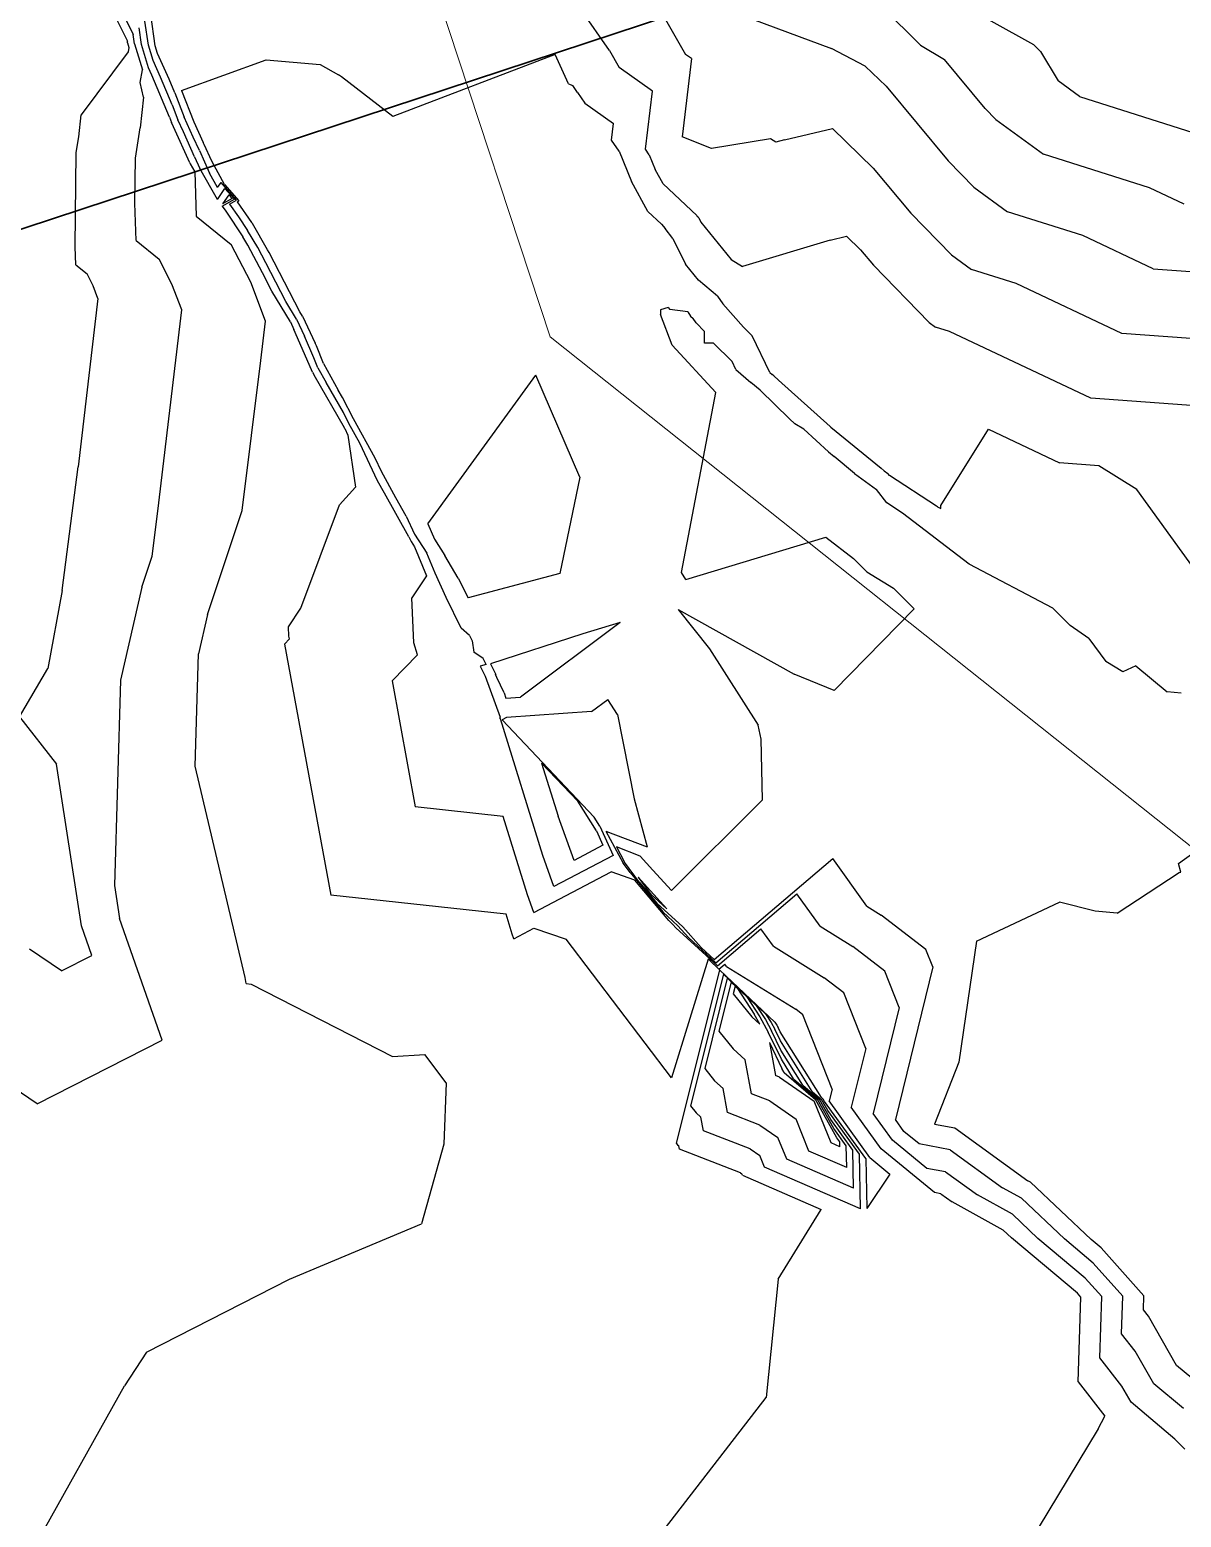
# Model space of a CAD drawing. Header units: metres. Extents: x -1120501 to 1198934, y -4928884 to 66998.
# Drawn here: x -1141.6 to -1035.3, y -113.6 to 23.7 of the extents above; entities that cross this region are included whole.
import ezdxf

# ---------------------------------------------------------------- set-up
doc = ezdxf.new("R2010")
doc.units = ezdxf.units.M
doc.layers.add('CL', color=5, linetype='Continuous')
doc.layers.add('Cross Sections', color=10, linetype='Continuous')
doc.layers.add('SURF2CONTOURS', color=7, linetype='Continuous', lineweight=0)

msp = doc.modelspace()

# ---------------------------------------------------------------- linework, layer by layer
at = {"color": 7, "lineweight": 0}
msp.add_circle((-684.64, 190.5), 66807.04, dxfattribs=at)
at = {"layer": 'CL', "linetype": 'Continuous', "lineweight": 0}
msp.add_lwpolyline([(-1067.58, 367.8), (-1082.93, 319.26), (-1104.11, 221.68), (-1108.39, 149.1), (-1119.85, 75.24), (-1093.53, -4.65), (-914.22, -147.32), (-825.87, -265.54), (-744.42, -314.86), (-442.72, -367.63), (-277.08, -412.37), (-43.5, -540.29), (86.31, -636.55), (247.28, -699.7), (413.51, -706.37), (555.05, -769.61), (597.29, -868.97), (635.37, -929.41), (778.63, -1023.65), (803.38, -1108.38), (824.32, -1155.97), (872.87, -1163.59)], dxfattribs=at)
at = {"layer": 'Cross Sections', "linetype": 'Continuous', "lineweight": 30}
msp.add_line((-1338.73, -59.36), (-958.8, 65.77), dxfattribs=at)
at = {"layer": 'SURF2CONTOURS', "color": 2, "linetype": 'Continuous', "lineweight": -3}
for p, q in [((-1048.88, 22.33, 260.5), (-1060.16, 28.58, 260.5)), ((-1134.37, 26.36, 260.5), (-1132.55, 22.64, 260.5)), ((-1129.97, 22.21, 258.5), (-1130.39, 25.12, 258.5)), ((-1088.05, 21.79, 258.5), (-1090.66, 25.55, 258.5)), ((-1076.76, 25.4, 259.5), (-1067.57, 21.97, 259.5)), ((-1131.25, 22.35, 259.5), (-1131.47, 23.88, 259.5)), ((-1132.53, 22.49, 260.5), (-1132.55, 22.64, 260.5)), ((-1132.53, 22.49, 260.5), (-1132.4, 22.07, 260.5)), ((-1132.4, 22.07, 260.5), (-1132.48, 21.66, 260.5)), ((-1130.59, 20.2, 259.5), (-1131.25, 22.35, 259.5)), ((-1129.76, 21.53, 258.5), (-1129.97, 22.21, 258.5)), ((-1048.88, 22.33, 260.5), (-1048.27, 21.71, 260.5)), ((-1132.48, 21.66, 260.5), (-1136.8, 15.85, 260.5)), ((-1128.7, 19.16, 258.5), (-1129.76, 21.53, 258.5)), ((-1088.05, 21.79, 258.5), (-1087.15, 20.21, 258.5)), ((-1064.45, 20.36, 259.5), (-1067.57, 21.97, 259.5)), ((-1048.27, 21.71, 260.5), (-1046.64, 18.98, 260.5)), ((-1130.28, 19.51, 259.5), (-1130.59, 20.2, 259.5)), ((-1128.66, 15.64, 259.5), (-1130.28, 19.51, 259.5)), ((-1084.08, 18.04, 258.5), (-1087.15, 20.21, 258.5)), ((-1062.52, 18.5, 259.5), (-1064.45, 20.36, 259.5)), ((-1128.18, 17.9, 258.5), (-1128.7, 19.16, 258.5)), ((-1128.18, 17.9, 258.5), (-1127.3, 15.64, 258.5)), ((-1084.72, 12.67, 258.5), (-1084.08, 18.04, 258.5)), ((-1062.52, 18.5, 259.5), (-1056.8, 11.61, 259.5)), ((-1044.68, 17.55, 260.5), (-1046.64, 18.98, 260.5)), ((-1044.68, 17.55, 260.5), (-1033.52, 14.02, 260.5)), ((-1137.04, 13.82, 260.5), (-1136.8, 15.85, 260.5)), ((-1128.66, 15.64, 259.5), (-1128.48, 15.15, 259.5)), ((-1128.3, 14.76, 259.5), (-1128.48, 15.15, 259.5)), ((-1126.46, 13.79, 258.5), (-1127.3, 15.64, 258.5)), ((-1137.26, 12.37, 260.5), (-1137.04, 13.82, 260.5)), ((-1126.79, 11.41, 259.5), (-1128.3, 14.76, 259.5)), ((-1125.9, 12.56, 258.5), (-1126.46, 13.79, 258.5)), ((-1137.36, 3.67, 260.5), (-1137.26, 12.37, 260.5)), ((-1125.9, 12.56, 258.5), (-1124.96, 10.46, 258.5)), ((-1084.38, 12.16, 258.5), (-1084.72, 12.67, 258.5)), ((-1126.79, 11.41, 259.5), (-1126.75, 11.33, 259.5)), ((-1126.75, 11.33, 259.5), (-1126.33, 10.58, 259.5)), ((-1084.38, 12.16, 258.5), (-1083.82, 10.8, 258.5)), ((-1056.8, 11.61, 259.5), (-1054.43, 9.18, 259.5)), ((-1126.33, 10.58, 259.5), (-1126.19, 6.51, 259.5)), ((-1124.22, 9.15, 258.5), (-1124.96, 10.46, 258.5)), ((-1124.22, 9.15, 258.5), (-1123.9, 9.61, 258.5)), ((-1122.46, 7.98, 258.5), (-1123.9, 9.61, 258.5)), ((-1083.1, 9.47, 258.5), (-1083.82, 10.8, 258.5)), ((-1123.19, 8.48, 259.5), (-1123.76, 7.64, 259.5)), ((-1122.88, 8.13, 259.5), (-1123.19, 8.48, 259.5)), ((-1079.99, 6.55, 258.5), (-1083.1, 9.47, 258.5)), ((-1054.43, 9.18, 259.5), (-1051.32, 6.91, 259.5)), ((-1122.88, 8.13, 259.5), (-1123.76, 7.64, 259.5)), ((-1123.11, 7.62, 258.5), (-1122.46, 7.98, 258.5)), ((-1123.11, 7.62, 258.5), (-1122.28, 6.44, 258.5)), ((-1044.35, 4.7, 259.5), (-1051.32, 6.91, 259.5)), ((-1126.19, 6.51, 259.5), (-1122.97, 3.89, 259.5)), ((-1122.28, 6.44, 258.5), (-1121.45, 5.19, 258.5)), ((-1079.99, 6.55, 258.5), (-1079.94, 6.48, 258.5)), ((-1079.81, 6.33, 258.5), (-1079.94, 6.48, 258.5)), ((-1079.81, 6.33, 258.5), (-1079.62, 5.93, 258.5)), ((-1079.62, 5.93, 258.5), (-1076.83, 2.49, 258.5)), ((-1120.52, 3.61, 258.5), (-1121.45, 5.19, 258.5)), ((-1067.69, 4.29, 258.5), (-1075.76, 1.84, 258.5)), ((-1067.69, 4.29, 258.5), (-1066.17, 4.65, 258.5)), ((-1066.17, 4.65, 258.5), (-1064.87, 3.39, 258.5)), ((-1037.87, 1.64, 259.5), (-1044.35, 4.7, 259.5)), ((-1137.3, 2.01, 260.5), (-1137.36, 3.67, 260.5)), ((-1121.16, 0.41, 259.5), (-1122.97, 3.89, 259.5)), ((-1119.77, 2.19, 258.5), (-1120.52, 3.61, 258.5)), ((-1064.87, 3.39, 258.5), (-1063.68, 1.96, 258.5)), ((-1137.3, 2.01, 260.5), (-1136.27, 1.17, 260.5)), ((-1117.92, -1.37, 258.5), (-1119.77, 2.19, 258.5)), ((-1076.83, 2.49, 258.5), (-1075.76, 1.84, 258.5)), ((-1063.68, 1.96, 258.5), (-1058.53, -3.31, 258.5)), ((-1037.87, 1.64, 259.5), (-1017.41, 0.15, 259.5)), ((-1135.69, 0.06, 260.5), (-1136.27, 1.17, 260.5)), ((-1135.26, -1.1, 260.5), (-1135.69, 0.06, 260.5)), ((-1119.79, -3.21, 259.5), (-1121.16, 0.41, 259.5)), ((-1135.26, -1.1, 260.5), (-1137.1, -16.64, 260.5)), ((-1116.94, -3, 258.5), (-1117.92, -1.37, 258.5)), ((-1083.33, -2.15, 257.5), (-1083.35, -2.57, 257.5)), ((-1082.25, -5.4, 257.5), (-1083.35, -2.57, 257.5)), ((-1082.64, -1.93, 257.5), (-1083.33, -2.15, 257.5)), ((-1082.64, -1.93, 257.5), (-1082.47, -2.12, 257.5)), ((-1080.83, -2.34, 257.5), (-1082.47, -2.12, 257.5)), ((-1080.83, -2.34, 257.5), (-1080.58, -2.74, 257.5)), ((-1080.58, -2.74, 257.5), (-1080.33, -2.95, 257.5)), ((-1120.22, -6.83, 259.5), (-1119.79, -3.21, 259.5)), ((-1116.94, -3, 258.5), (-1116.19, -4.59, 258.5)), ((-1080.06, -3.34, 257.5), (-1080.33, -2.95, 257.5)), ((-1079.29, -4.14, 257.5), (-1080.06, -3.34, 257.5)), ((-1058.53, -3.31, 258.5), (-1057.95, -3.74, 258.5)), ((-1056.65, -4.15, 258.5), (-1057.95, -3.74, 258.5)), ((-1115.33, -6.58, 258.5), (-1116.19, -4.59, 258.5)), ((-1082.25, -5.4, 257.5), (-1078.24, -9.79, 257.5)), ((-1079.27, -5.23, 257.5), (-1079.29, -4.14, 257.5)), ((-1078.44, -5.22, 257.5), (-1079.27, -5.23, 257.5)), ((-1078.44, -5.22, 257.5), (-1076.74, -6.92, 257.5)), ((-1043.63, -10.31, 258.5), (-1056.65, -4.15, 258.5)), ((-1121.96, -20.68, 259.5), (-1120.22, -6.83, 259.5)), ((-1114.96, -7.5, 258.5), (-1115.33, -6.58, 258.5)), ((-1114.96, -7.5, 258.5), (-1114.2, -8.87, 258.5)), ((-1076.39, -7.65, 257.5), (-1076.74, -6.92, 257.5)), ((-1076.39, -7.65, 257.5), (-1075, -8.85, 257.5)), ((-1112.6, -11.64, 258.5), (-1114.2, -8.87, 258.5)), ((-1074.13, -9.57, 257.5), (-1075, -8.85, 257.5)), ((-1074.13, -9.57, 257.5), (-1071.43, -12.22, 257.5)), ((-1081.41, -26.39, 257.5), (-1078.24, -9.79, 257.5)), ((-1031.88, -11.16, 258.5), (-1043.63, -10.31, 258.5)), ((-1112.1, -12.64, 258.5), (-1112.6, -11.64, 258.5)), ((-1070.93, -12.67, 257.5), (-1071.43, -12.22, 257.5)), ((-1111.08, -14.46, 258.5), (-1112.1, -12.64, 258.5)), ((-1070.1, -13.16, 257.5), (-1070.93, -12.67, 257.5)), ((-1070.1, -13.16, 257.5), (-1067.84, -15.25, 257.5)), ((-1109.45, -17.93, 258.5), (-1111.08, -14.46, 258.5)), ((-1067.84, -15.25, 257.5), (-1067.31, -15.68, 257.5)), ((-1065.43, -17.27, 257.5), (-1067.31, -15.68, 257.5)), ((-1138.58, -28.07, 260.5), (-1137.1, -16.64, 260.5)), ((-1065.43, -17.27, 257.5), (-1063.4, -18.75, 257.5)), ((-1108.83, -19.07, 258.5), (-1109.45, -17.93, 258.5)), ((-1106.56, -23.11, 258.5), (-1108.83, -19.07, 258.5)), ((-1062.46, -19.96, 257.5), (-1063.4, -18.75, 257.5)), ((-1061, -20.91, 257.5), (-1062.46, -19.96, 257.5)), ((-1125.15, -30.27, 259.5), (-1121.96, -20.68, 259.5)), ((-1054.86, -25.62, 257.5), (-1061, -20.91, 257.5)), ((-1106.56, -23.11, 258.5), (-1106.36, -23.55, 258.5)), ((-1081, -27.06, 257.5), (-1068.07, -23.14, 257.5)), ((-1068.07, -23.14, 257.5), (-1065.52, -25.12, 257.5)), ((-1106.36, -23.55, 258.5), (-1106.05, -24.02, 258.5)), ((-1106.05, -24.02, 258.5), (-1104.95, -26.7, 258.5)), ((-1064.3, -26.34, 257.5), (-1065.52, -25.12, 257.5)), ((-1047.12, -29.68, 257.5), (-1054.86, -25.62, 257.5)), ((-1104.95, -26.7, 258.5), (-1106.3, -28.75, 258.5)), ((-1081, -27.06, 257.5), (-1081.41, -26.39, 257.5)), ((-1064.3, -26.34, 257.5), (-1061.82, -27.86, 257.5)), ((-1138.58, -28.07, 260.5), (-1139.88, -35.26, 260.5)), ((-1106.12, -32.88, 258.5), (-1106.3, -28.75, 258.5)), ((-1059.92, -29.74, 257.5), (-1061.82, -27.86, 257.5)), ((-1081.71, -29.8, 257.5), (-1070.99, -35.77, 257.5)), ((-1081.71, -29.8, 257.5), (-1078.81, -33.44, 257.5)), ((-1067.3, -37.29, 257.5), (-1059.92, -29.74, 257.5)), ((-1045.52, -31.3, 257.5), (-1047.12, -29.68, 257.5)), ((-1125.15, -30.27, 259.5), (-1125.99, -33.91, 259.5)), ((-1087.07, -31.01, 257.5), (-1096.26, -37.91, 257.5)), ((-1087.07, -31.01, 257.5), (-1090.52, -32.06, 257.5)), ((-1043.79, -32.5, 257.5), (-1045.52, -31.3, 257.5)), ((-1105.76, -34, 258.5), (-1106.12, -32.88, 258.5)), ((-1090.52, -32.06, 257.5), (-1099.03, -34.84, 257.5)), ((-1043.79, -32.5, 257.5), (-1042.23, -34.63, 257.5)), ((-1126.29, -44.27, 259.5), (-1125.99, -33.91, 259.5)), ((-1108.12, -36.4, 258.5), (-1105.76, -34, 258.5)), ((-1078.81, -33.44, 257.5), (-1074.31, -40.48, 257.5)), ((-1142.51, -39.71, 260.5), (-1139.88, -35.26, 260.5)), ((-1099.03, -34.84, 257.5), (-1098.54, -35.82, 257.5)), ((-1040.68, -35.58, 257.5), (-1042.23, -34.63, 257.5)), ((-1039.46, -35.01, 257.5), (-1040.68, -35.58, 257.5)), ((-1039.46, -35.01, 257.5), (-1036.57, -37.43, 257.5)), ((-1108.12, -36.4, 258.5), (-1105.97, -48.04, 258.5)), ((-1098.54, -35.82, 257.5), (-1098.58, -35.83, 257.5)), ((-1098.46, -36.08, 257.5), (-1098.58, -35.83, 257.5)), ((-1097.78, -37.52, 257.5), (-1098.46, -36.08, 257.5)), ((-1067.3, -37.29, 257.5), (-1070.99, -35.77, 257.5)), ((-1097.78, -37.52, 257.5), (-1097.63, -38.01, 257.5)), ((-1097.63, -38.01, 257.5), (-1096.26, -37.91, 257.5)), ((-1035.27, -37.53, 257.5), (-1036.57, -37.43, 257.5)), ((-1142.51, -39.71, 260.5), (-1139.1, -44.1, 260.5)), ((-1074.05, -41.79, 257.5), (-1074.31, -40.48, 257.5)), ((-1073.91, -47.4, 257.5), (-1074.05, -41.79, 257.5)), ((-1136.79, -59.03, 260.5), (-1139.1, -44.1, 260.5)), ((-1121.68, -63.78, 259.5), (-1126.29, -44.27, 259.5)), ((-1094.31, -44, 257.5), (-1092.8, -48.88, 257.5)), ((-1094.31, -44, 257.5), (-1090.98, -47.52, 257.5)), ((-1097.85, -48.91, 258.5), (-1105.97, -48.04, 258.5)), ((-1089.25, -50.26, 257.5), (-1090.98, -47.52, 257.5)), ((-1082.32, -55.77, 257.5), (-1073.91, -47.4, 257.5)), ((-1095.62, -56.15, 258.5), (-1097.85, -48.91, 258.5)), ((-1091.32, -52.98, 257.5), (-1092.8, -48.88, 257.5)), ((-1089.25, -50.26, 257.5), (-1088.65, -51.58, 257.5)), ((-1088.65, -51.58, 257.5), (-1091.32, -52.98, 257.5)), ((-1085.23, -52.58, 257.5), (-1087.41, -51.74, 257.5)), ((-1087.41, -51.74, 257.5), (-1086.67, -53.14, 257.5)), ((-1085.27, -55.01, 257.5), (-1086.67, -53.14, 257.5)), ((-1084.05, -53.87, 257.5), (-1085.23, -52.58, 257.5)), ((-1078.38, -62.13, 257.5), (-1067.43, -52.8, 257.5)), ((-1064.29, -57.2, 257.5), (-1067.43, -52.8, 257.5)), ((-1095.02, -57.8, 258.5), (-1087.89, -54.04, 258.5)), ((-1085.7, -54.79, 258.5), (-1087.89, -54.04, 258.5)), ((-1082.57, -58.54, 258.5), (-1085.7, -54.79, 258.5)), ((-1084.05, -53.87, 257.5), (-1082.32, -55.77, 257.5)), ((-1095.02, -57.8, 258.5), (-1095.62, -56.15, 258.5)), ((-1085.27, -55.01, 257.5), (-1083.68, -56.92, 257.5)), ((-1083.68, -56.92, 257.5), (-1081.29, -59.12, 257.5)), ((-1064.29, -57.2, 257.5), (-1062.97, -58.02, 257.5)), ((-1135.84, -61.75, 260.5), (-1136.79, -59.03, 260.5)), ((-1082.57, -58.54, 258.5), (-1082.19, -58.9, 258.5)), ((-1081.92, -59.2, 258.5), (-1082.19, -58.9, 258.5)), ((-1058.85, -61.19, 257.5), (-1062.97, -58.02, 257.5)), ((-1081.92, -59.2, 258.5), (-1078.09, -62.72, 258.5)), ((-1079.6, -61.01, 257.5), (-1081.29, -59.12, 257.5)), ((-1078.09, -62.72, 258.5), (-1074.08, -59.3, 258.5)), ((-1072.92, -60.91, 258.5), (-1074.08, -59.3, 258.5)), ((-1138.63, -63.17, 260.5), (-1141.59, -61.18, 260.5)), ((-1138.63, -63.17, 260.5), (-1135.84, -61.75, 260.5)), ((-1079.6, -61.01, 257.5), (-1078.38, -62.13, 257.5)), ((-1072.92, -60.91, 258.5), (-1068.23, -63.82, 258.5)), ((-1058.21, -62.81, 257.5), (-1058.85, -61.19, 257.5)), ((-1058.21, -62.81, 257.5), (-1061.66, -76.91, 257.5)), ((-1121.58, -64.34, 259.5), (-1121.68, -63.78, 259.5)), ((-1121.58, -64.34, 259.5), (-1121.12, -64.39, 259.5)), ((-1121.12, -64.39, 259.5), (-1108.08, -71.09, 259.5)), ((-1077.54, -63.49, 258.5), (-1080.57, -75.65, 258.5)), ((-1076.82, -64.22, 257.5), (-1077.95, -68.75, 257.5)), ((-1077.52, -63.49, 258.5), (-1077.54, -63.49, 258.5)), ((-1077.52, -63.49, 258.5), (-1073.66, -67.13, 258.5)), ((-1076.81, -64.22, 257.5), (-1076.82, -64.22, 257.5)), ((-1076.81, -64.22, 257.5), (-1075.38, -65.58, 257.5)), ((-1066.42, -65.21, 258.5), (-1068.23, -63.82, 258.5)), ((-1075.38, -65.58, 257.5), (-1074.18, -67.42, 257.5)), ((-1064.4, -70.33, 258.5), (-1066.42, -65.21, 258.5)), ((-1073.66, -67.13, 258.5), (-1073.14, -67.93, 258.5)), ((-1074.18, -67.42, 257.5), (-1073.39, -68.84, 257.5)), ((-1073.14, -67.93, 258.5), (-1072.79, -68.56, 258.5)), ((-1072.26, -69.65, 258.5), (-1072.79, -68.56, 258.5)), ((-1077.95, -68.75, 257.5), (-1076.63, -70.37, 257.5)), ((-1072.18, -71.33, 257.5), (-1073.39, -68.84, 257.5)), ((-1069.33, -74.3, 258.5), (-1072.26, -69.65, 258.5)), ((-1108.08, -71.09, 259.5), (-1105.08, -70.89, 259.5)), ((-1103.11, -73.51, 259.5), (-1105.08, -70.89, 259.5)), ((-1076.63, -70.37, 257.5), (-1075.53, -71.4, 257.5)), ((-1074.94, -74.54, 257.5), (-1075.53, -71.4, 257.5)), ((-1071.05, -73.14, 257.5), (-1072.18, -71.33, 257.5)), ((-1064.4, -70.33, 258.5), (-1065.73, -75.75, 258.5)), ((-1103.11, -73.51, 259.5), (-1103.33, -79.17, 259.5)), ((-1071.05, -73.14, 257.5), (-1068.84, -75.05, 257.5)), ((-1073.26, -75.19, 257.5), (-1074.94, -74.54, 257.5)), ((-1073.26, -75.19, 257.5), (-1070.83, -76.88, 257.5)), ((-1069.33, -74.3, 258.5), (-1068.49, -75.04, 258.5)), ((-1067.34, -77.74, 257.5), (-1068.84, -75.05, 257.5)), ((-1067.91, -76.07, 258.5), (-1068.49, -75.04, 258.5)), ((-1080.57, -75.65, 258.5), (-1080.05, -76.29, 258.5)), ((-1080.05, -76.29, 258.5), (-1079.61, -76.69, 258.5)), ((-1079.38, -77.94, 258.5), (-1079.61, -76.69, 258.5)), ((-1069.64, -79.81, 257.5), (-1070.83, -76.88, 257.5)), ((-1064.98, -80.11, 258.5), (-1067.91, -76.07, 258.5)), ((-1062.98, -79.61, 258.5), (-1065.73, -75.75, 258.5)), ((-1075.06, -79.62, 258.5), (-1079.38, -77.94, 258.5)), ((-1066.19, -79.34, 257.5), (-1067.34, -77.74, 257.5)), ((-1060.88, -78.01, 257.5), (-1061.66, -76.91, 257.5)), ((-1059.47, -79.16, 257.5), (-1060.88, -78.01, 257.5)), ((-1103.33, -79.17, 259.5), (-1105.41, -86.54, 259.5)), ((-1075.06, -79.62, 258.5), (-1074.17, -80.23, 258.5)), ((-1066.15, -81.33, 257.5), (-1066.19, -79.34, 257.5)), ((-1058.06, -83.65, 258.5), (-1062.98, -79.61, 258.5)), ((-1056.6, -79.7, 257.5), (-1059.47, -79.16, 257.5)), ((-1073.73, -81.3, 258.5), (-1074.17, -80.23, 258.5)), ((-1066.15, -81.33, 257.5), (-1069.64, -79.81, 257.5)), ((-1064.89, -85.16, 258.5), (-1064.98, -80.11, 258.5)), ((-1056.6, -79.7, 257.5), (-1051.76, -83.2, 257.5)), ((-1064.89, -85.16, 258.5), (-1073.73, -81.3, 258.5)), ((-1057.45, -83.76, 258.5), (-1058.06, -83.65, 258.5)), ((-1057.45, -83.76, 258.5), (-1056.43, -84.5, 258.5)), ((-1050.02, -84.16, 257.5), (-1051.76, -83.2, 257.5)), ((-1051.7, -87.11, 258.5), (-1056.43, -84.5, 258.5)), ((-1046.05, -87.93, 257.5), (-1050.02, -84.16, 257.5)), ((-1117.59, -91.63, 259.5), (-1105.41, -86.54, 259.5)), ((-1050.95, -87.83, 258.5), (-1051.7, -87.11, 258.5)), ((-1044.86, -92.94, 258.5), (-1050.95, -87.83, 258.5)), ((-1043.41, -90.15, 257.5), (-1046.05, -87.93, 257.5)), ((-1040.67, -93.22, 257.5), (-1043.41, -90.15, 257.5)), ((-1130.79, -98.38, 259.5), (-1117.59, -91.63, 259.5)), ((-1044.55, -93.29, 258.5), (-1044.86, -92.94, 258.5)), ((-1044.8, -101.11, 258.5), (-1044.55, -93.29, 258.5)), ((-1040.78, -96.68, 257.5), (-1040.67, -93.22, 257.5)), ((-1039.54, -98.29, 257.5), (-1040.78, -96.68, 257.5)), ((-1130.79, -98.38, 259.5), (-1132.8, -101.49, 259.5)), ((-1037.81, -101.3, 257.5), (-1039.54, -98.29, 257.5)), ((-1141.52, -117.07, 259.5), (-1132.8, -101.49, 259.5)), ((-1044.8, -101.11, 258.5), (-1042.33, -104.3, 258.5)), ((-1035.08, -103.59, 257.5), (-1037.81, -101.3, 257.5)), ((-1042.95, -105.45, 258.5), (-1042.33, -104.3, 258.5)), ((-1042.95, -105.45, 258.5), (-1048.49, -114.63, 258.5))]:
    msp.add_line(p, q, dxfattribs=at)
at = {"layer": 'SURF2CONTOURS', "color": 4, "linetype": 'Continuous', "lineweight": -3}
for p, q in [((-1133.46, 26.23, 260), (-1132.01, 23.26, 260)), ((-1083.25, 25.31, 259), (-1081.03, 21.43, 259)), ((-1059.34, 22.28, 260), (-1062.86, 25.76, 260)), ((-1130.61, 22.28, 259), (-1130.93, 24.5, 259)), ((-1131.89, 22.42, 260), (-1132.01, 23.26, 260)), ((-1131.89, 22.42, 260), (-1131.15, 20, 260)), ((-1130.18, 20.86, 259), (-1130.61, 22.28, 259)), ((-1059.34, 22.28, 260), (-1057.13, 20.97, 260)), ((-1129.49, 19.34, 259), (-1130.18, 20.86, 259)), ((-1127.54, 18.1, 258), (-1119.75, 20.92, 258)), ((-1119.75, 20.92, 258), (-1114.76, 20.5, 258)), ((-1093.06, 21.41, 258), (-1108.04, 15.71, 258)), ((-1091.82, 18.73, 258), (-1093.06, 21.41, 258)), ((-1080.48, 21.04, 259), (-1081.35, 13.81, 259)), ((-1080.48, 21.04, 259), (-1081.03, 21.43, 259)), ((-1053.36, 16.43, 260), (-1057.13, 20.97, 260)), ((-1131.38, 18.84, 260), (-1131.15, 20, 260)), ((-1128.42, 16.77, 259), (-1129.49, 19.34, 259)), ((-1114.76, 20.5, 258), (-1113.06, 19.54, 258)), ((-1112.79, 19.37, 258), (-1113.06, 19.54, 258)), ((-1108.04, 15.71, 258), (-1112.79, 19.37, 258)), ((-1131.06, 17.48, 260), (-1131.38, 18.84, 260)), ((-1127.54, 18.1, 258), (-1126.4, 15.21, 258)), ((-1091.82, 18.73, 258), (-1091.43, 18.55, 258)), ((-1091.01, 17.91, 258), (-1091.43, 18.55, 258)), ((-1091.01, 17.91, 258), (-1090.33, 16.92, 258)), ((-1131.06, 17.48, 260), (-1131.38, 14.64, 260)), ((-1128.42, 16.77, 259), (-1127.89, 15.4, 259)), ((-1090.33, 16.92, 258), (-1087.67, 15.05, 258)), ((-1127.38, 14.28, 259), (-1127.89, 15.4, 259)), ((-1126.4, 15.21, 258), (-1125.54, 13.31, 258)), ((-1053.36, 16.43, 260), (-1052.38, 15.43, 260)), ((-1052.38, 15.43, 260), (-1048, 12.23, 260)), ((-1131.81, 11.84, 260), (-1131.38, 14.64, 260)), ((-1126.34, 11.98, 259), (-1127.38, 14.28, 259)), ((-1087.86, 13.53, 258), (-1087.67, 15.05, 258)), ((-1078.62, 12.76, 259), (-1081.35, 13.81, 259)), ((-1071.89, 13.56, 259), (-1067.47, 14.59, 259)), ((-1067.47, 14.59, 259), (-1063.7, 10.94, 259)), ((-1125.45, 13.13, 258), (-1125.54, 13.31, 258)), ((-1124.76, 11.57, 258), (-1125.45, 13.13, 258)), ((-1087.16, 12.49, 258), (-1087.86, 13.53, 258)), ((-1087.16, 12.49, 258), (-1086.01, 9.69, 258)), ((-1073.18, 13.63, 259), (-1078.62, 12.76, 259)), ((-1072.68, 13.33, 259), (-1073.18, 13.63, 259)), ((-1071.89, 13.56, 259), (-1072.68, 13.33, 259)), ((-1131.86, 7.69, 260), (-1131.81, 11.84, 260)), ((-1126.34, 11.98, 259), (-1125.85, 10.89, 259)), ((-1123.58, 9.41, 258), (-1124.76, 11.57, 258)), ((-1038.19, 9.12, 260), (-1048, 12.23, 260)), ((-1124.24, 8.03, 259), (-1125.85, 10.89, 259)), ((-1084.52, 6.94, 258), (-1086.01, 9.69, 258)), ((-1063.7, 10.94, 259), (-1060.24, 6.78, 259)), ((-1124.24, 8.03, 259), (-1123.54, 9.05, 259)), ((-1123.58, 9.41, 258), (-1122.25, 7.91, 258)), ((-1122.67, 8.06, 259), (-1123.54, 9.05, 259)), ((-1034.99, 7.61, 260), (-1038.19, 9.12, 260)), ((-1131.75, 4.26, 260), (-1131.86, 7.69, 260)), ((-1123.8, 7.43, 259), (-1122.67, 8.06, 259)), ((-1123.8, 7.43, 259), (-1123.47, 6.96, 259)), ((-1123.47, 6.96, 259), (-1121.88, 4.58, 259)), ((-1122.42, 7.81, 258), (-1122.25, 7.91, 258)), ((-1122.42, 7.81, 258), (-1121.09, 5.92, 258)), ((-1083.25, 5.76, 258), (-1084.52, 6.94, 258)), ((-1121.09, 5.92, 258), (-1121.01, 5.81, 258)), ((-1119.6, 3.38, 258), (-1121.01, 5.81, 258)), ((-1083.25, 5.76, 258), (-1082.91, 5.37, 258)), ((-1060.24, 6.78, 259), (-1056.48, 2.94, 259)), ((-1131.75, 4.26, 260), (-1129.62, 2.53, 260)), ((-1121.44, 3.83, 259), (-1121.88, 4.58, 259)), ((-1082.2, 4.44, 258), (-1082.91, 5.37, 258)), ((-1082.2, 4.44, 258), (-1081.03, 2.07, 258)), ((-1120.08, 1.26, 259), (-1121.44, 3.83, 259)), ((-1119.47, 3.13, 258), (-1119.6, 3.38, 258)), ((-1116.64, -2.33, 258), (-1119.47, 3.13, 258)), ((-1056.48, 2.94, 259), (-1054.64, 1.59, 259)), ((-1128.43, 0.23, 260), (-1129.62, 2.53, 260)), ((-1079.83, 0.6, 258), (-1081.03, 2.07, 258)), ((-1050.5, 0.28, 259), (-1054.64, 1.59, 259)), ((-1127.53, -2.16, 260), (-1128.43, 0.23, 260)), ((-1119.21, -0.42, 259), (-1120.08, 1.26, 259)), ((-1078.07, -0.88, 258), (-1079.83, 0.6, 258)), ((-1040.75, -4.33, 259), (-1050.5, 0.28, 259)), ((-1117.5, -3.27, 259), (-1119.21, -0.42, 259)), ((-1078.07, -0.88, 258), (-1077.59, -1.58, 258)), ((-1129.73, -20.73, 260), (-1127.53, -2.16, 260)), ((-1116.39, -2.74, 258), (-1116.64, -2.33, 258)), ((-1116.39, -2.74, 258), (-1115.2, -5.23, 258)), ((-1075.68, -3.76, 258), (-1077.59, -1.58, 258)), ((-1117.5, -3.27, 259), (-1117.18, -3.95, 259)), ((-1115.55, -7.7, 259), (-1117.18, -3.95, 259)), ((-1074.88, -4.56, 258), (-1075.68, -3.76, 258)), ((-1115.1, -5.46, 258), (-1115.2, -5.23, 258)), ((-1114.44, -7.11, 258), (-1115.1, -5.46, 258)), ((-1073.26, -7.93, 258), (-1074.88, -4.56, 258)), ((-1020.88, -5.78, 259), (-1040.75, -4.33, 259)), ((-1115.47, -7.89, 259), (-1115.55, -7.7, 259)), ((-1115.47, -7.89, 259), (-1115.32, -8.17, 259)), ((-1112.51, -13.04, 259), (-1115.32, -8.17, 259)), ((-1114.44, -7.11, 258), (-1113.08, -9.56, 258)), ((-1104.82, -21.92, 258), (-1094.86, -8.19, 258)), ((-1090.77, -17.59, 258), (-1094.86, -8.19, 258)), ((-1073.26, -7.93, 258), (-1073.03, -8.12, 258)), ((-1072.89, -8.23, 258), (-1073.03, -8.12, 258)), ((-1072.89, -8.23, 258), (-1072.46, -8.65, 258)), ((-1112.69, -10.23, 258), (-1113.08, -9.56, 258)), ((-1067.69, -12.92, 258), (-1072.46, -8.65, 258)), ((-1111.69, -12.21, 258), (-1112.69, -10.23, 258)), ((-1109.67, -15.83, 258), (-1111.69, -12.21, 258)), ((-1112.5, -13.06, 259), (-1112.51, -13.04, 259)), ((-1112.48, -13.09, 259), (-1112.5, -13.06, 259)), ((-1112.48, -13.09, 259), (-1112.19, -13.71, 259)), ((-1112.19, -13.71, 259), (-1111.49, -18.52, 259)), ((-1067.67, -12.93, 258), (-1067.69, -12.92, 258)), ((-1067.67, -12.93, 258), (-1067.61, -12.98, 258)), ((-1067.61, -12.98, 258), (-1062.97, -16.76, 258)), ((-1057.46, -20.2, 258), (-1053.07, -13.18, 258)), ((-1053.07, -13.18, 258), (-1046.51, -16.28, 258)), ((-1109.08, -17.08, 258), (-1109.67, -15.83, 258)), ((-1042.89, -16.54, 258), (-1046.51, -16.28, 258)), ((-1107.76, -19.52, 258), (-1109.08, -17.08, 258)), ((-1090.77, -17.59, 258), (-1092.63, -26.48, 258)), ((-1062.68, -17.02, 258), (-1062.97, -16.76, 258)), ((-1062.68, -17.02, 258), (-1062.36, -17.25, 258)), ((-1062.21, -17.44, 258), (-1062.36, -17.25, 258)), ((-1057.86, -20.26, 258), (-1062.21, -17.44, 258)), ((-1039.38, -18.75, 258), (-1042.89, -16.54, 258)), ((-1112.98, -20.15, 259), (-1111.49, -18.52, 259)), ((-1033.1, -27.42, 258), (-1039.38, -18.75, 258)), ((-1116.54, -29.69, 259), (-1112.98, -20.15, 259)), ((-1106.82, -21.19, 258), (-1107.76, -19.52, 258)), ((-1057.76, -20.33, 258), (-1057.86, -20.26, 258)), ((-1057.76, -20.33, 258), (-1057.47, -20.48, 258)), ((-1057.47, -20.48, 258), (-1057.46, -20.2, 258)), ((-1130.25, -24.88, 260), (-1129.73, -20.73, 260)), ((-1106.82, -21.19, 258), (-1106.06, -22.85, 258)), ((-1104.82, -21.92, 258), (-1104.19, -23.33, 258)), ((-1106.06, -22.85, 258), (-1104.91, -24.62, 258)), ((-1104.19, -23.33, 258), (-1103.26, -24.84, 258)), ((-1104.15, -26.45, 258), (-1104.91, -24.62, 258)), ((-1131.21, -27.75, 260), (-1130.25, -24.88, 260)), ((-1102.03, -26.93, 258), (-1103.26, -24.84, 258)), ((-1103.13, -28.71, 258), (-1104.15, -26.45, 258)), ((-1102.03, -26.93, 258), (-1101.1, -28.73, 258)), ((-1092.63, -26.48, 258), (-1101.1, -28.73, 258)), ((-1131.21, -27.75, 260), (-1133.19, -36.35, 260)), ((-1101.75, -31.53, 258), (-1103.13, -28.71, 258)), ((-1117.68, -31.41, 259), (-1116.54, -29.69, 259)), ((-1117.65, -32.27, 259), (-1117.68, -31.41, 259)), ((-1100.97, -32.23, 258), (-1101.75, -31.53, 258)), ((-1118.06, -33.01, 259), (-1117.57, -32.51, 259)), ((-1117.57, -32.51, 259), (-1117.65, -32.27, 259)), ((-1100.97, -32.23, 258), (-1100.71, -32.7, 258)), ((-1100.71, -32.7, 258), (-1100.57, -33.76, 258)), ((-1118.06, -33.01, 259), (-1113.77, -56.19, 259)), ((-1099.71, -34.34, 258), (-1100.57, -33.76, 258)), ((-1099.43, -34.9, 258), (-1099.98, -35.06, 258)), ((-1099.98, -35.06, 258), (-1099.53, -35.97, 258)), ((-1099.43, -34.9, 258), (-1099.71, -34.34, 258)), ((-1133.19, -36.35, 260), (-1133.75, -55.31, 260)), ((-1099.53, -35.97, 258), (-1098.14, -39.76, 258)), ((-1089.7, -39.23, 258), (-1088.21, -38.11, 258)), ((-1087.32, -39.51, 258), (-1088.21, -38.11, 258)), ((-1098.14, -39.76, 258), (-1098.18, -39.8, 258)), ((-1098.18, -39.8, 258), (-1098.17, -39.89, 258)), ((-1097.54, -39.8, 258), (-1097.94, -40, 258)), ((-1089.7, -39.23, 258), (-1097.54, -39.8, 258)), ((-1087.32, -39.51, 258), (-1085.76, -47.29, 258)), ((-1098.1, -39.9, 258), (-1098.17, -39.89, 258)), ((-1094.21, -52.51, 258), (-1098.1, -39.9, 258)), ((-1089.47, -48.99, 258), (-1097.94, -40, 258)), ((-1085.76, -47.29, 258), (-1084.56, -51.73, 258)), ((-1088.94, -49.82, 258), (-1089.47, -48.99, 258)), ((-1088.94, -49.82, 258), (-1087.71, -52.52, 258)), ((-1088.38, -50.28, 258), (-1084.56, -51.73, 258)), ((-1088.38, -50.28, 258), (-1086.79, -53.24, 258)), ((-1035.53, -53.25, 257), (-1033.43, -51.75, 257)), ((-1093.17, -55.39, 258), (-1094.21, -52.51, 258)), ((-1087.71, -52.52, 258), (-1093.17, -55.39, 258)), ((-1086.14, -54.11, 258), (-1086.79, -53.24, 258)), ((-1035.3, -54.06, 257), (-1035.53, -53.25, 257)), ((-1086.14, -54.11, 258), (-1083.13, -57.73, 258)), ((-1085.41, -54.54, 257), (-1084.27, -55.8, 257)), ((-1085.41, -54.54, 257), (-1084.39, -55.91, 257)), ((-1041.18, -57.86, 257), (-1035.47, -54.09, 257)), ((-1035.47, -54.09, 257), (-1035.3, -54.06, 257)), ((-1133.75, -55.31, 260), (-1133.28, -58.34, 260)), ((-1097.6, -57.93, 259), (-1113.77, -56.19, 259)), ((-1084.39, -55.91, 257), (-1084.23, -56.1, 257)), ((-1082.77, -57.44, 257), (-1084.27, -55.8, 257)), ((-1082.77, -57.44, 257), (-1084.23, -56.1, 257)), ((-1078.24, -62.42, 258), (-1070.76, -56.05, 258)), ((-1068.61, -59.06, 258), (-1070.76, -56.05, 258)), ((-1054.16, -60.43, 257), (-1046.52, -56.83, 257)), ((-1043.22, -57.66, 257), (-1046.52, -56.83, 257)), ((-1041.18, -57.86, 257), (-1043.22, -57.66, 257)), ((-1129.35, -69.57, 260), (-1133.28, -58.34, 260)), ((-1097.02, -59.79, 259), (-1097.6, -57.93, 259)), ((-1083.13, -57.73, 258), (-1081.74, -59.01, 258)), ((-1080.76, -60.11, 258), (-1081.74, -59.01, 258)), ((-1096.87, -60.21, 259), (-1097.02, -59.79, 259)), ((-1096.87, -60.21, 259), (-1095.04, -59.24, 259)), ((-1095.04, -59.24, 259), (-1092.06, -60.26, 259)), ((-1082.31, -73.06, 259), (-1092.06, -60.26, 259)), ((-1080.76, -60.11, 258), (-1078.24, -62.42, 258)), ((-1068.61, -59.06, 258), (-1065.6, -60.92, 258)), ((-1062.64, -63.2, 258), (-1065.6, -60.92, 258)), ((-1054.16, -60.43, 257), (-1055.79, -71.61, 257)), ((-1078.95, -62.11, 259), (-1082.31, -73.06, 259)), ((-1077.9, -63.12, 259), (-1081.88, -79.09, 259)), ((-1078.83, -62.2, 259), (-1078.95, -62.11, 259)), ((-1077.95, -63.02, 259), (-1078.83, -62.2, 259)), ((-1077.95, -63.02, 259), (-1077.4, -62.55, 259)), ((-1077.87, -63.12, 259), (-1077.9, -63.12, 259)), ((-1077.87, -63.12, 259), (-1072.8, -67.91, 259)), ((-1077.24, -62.77, 259), (-1077.4, -62.55, 259)), ((-1077.24, -62.77, 259), (-1070.85, -66.72, 259)), ((-1077.18, -63.86, 258), (-1079.26, -72.2, 258)), ((-1077.17, -63.86, 258), (-1077.18, -63.86, 258)), ((-1077.17, -63.86, 258), (-1074.52, -66.36, 258)), ((-1061.31, -66.57, 258), (-1062.64, -63.2, 258)), ((-1076.46, -64.59, 257), (-1076.64, -65.3, 257)), ((-1076.64, -65.3, 257), (-1074.92, -67.42, 257)), ((-1076.46, -64.59, 257), (-1076.24, -64.81, 257)), ((-1076.46, -64.59, 257), (-1076.46, -64.59, 257)), ((-1076.24, -64.81, 257), (-1074.7, -67.16, 257)), ((-1140.86, -75.44, 260), (-1153.1, -67.24, 260)), ((-1074.17, -68.11, 257), (-1074.7, -67.16, 257)), ((-1074.52, -66.36, 258), (-1073.66, -67.68, 258)), ((-1070.21, -67.22, 259), (-1070.85, -66.72, 259)), ((-1067.5, -74.1, 259), (-1070.21, -67.22, 259)), ((-1061.31, -66.57, 258), (-1063.7, -76.33, 258)), ((-1074.17, -68.11, 257), (-1074.92, -67.42, 257)), ((-1073.66, -67.68, 258), (-1073.09, -68.7, 258)), ((-1072.8, -67.91, 259), (-1072.61, -68.19, 259)), ((-1072.61, -68.19, 259), (-1072.49, -68.42, 259)), ((-1072.3, -68.81, 259), (-1072.49, -68.42, 259)), ((-1140.86, -75.44, 260), (-1129.35, -69.57, 260)), ((-1073.29, -69.8, 257), (-1072.72, -72.85, 257)), ((-1073.29, -69.8, 257), (-1072.14, -72.18, 257)), ((-1072.22, -70.49, 258), (-1073.09, -68.7, 258)), ((-1068.48, -74.88, 259), (-1072.3, -68.81, 259)), ((-1070.19, -73.72, 258), (-1072.22, -70.49, 258)), ((-1079.26, -72.2, 258), (-1078.34, -73.33, 258)), ((-1071.91, -72.55, 257), (-1072.14, -72.18, 257)), ((-1071.91, -72.55, 257), (-1069.02, -75.06, 257)), ((-1055.79, -71.61, 257), (-1058.06, -77.32, 257)), ((-1078.34, -73.33, 258), (-1077.57, -74.05, 258)), ((-1077.16, -76.24, 258), (-1077.57, -74.05, 258)), ((-1072.37, -72.98, 257), (-1072.72, -72.85, 257)), ((-1072.37, -72.98, 257), (-1069.17, -75.2, 257)), ((-1070.19, -73.72, 258), (-1068.66, -75.05, 258)), ((-1067.5, -74.1, 259), (-1067.76, -75.17, 259)), ((-1067.6, -79.06, 257), (-1069.17, -75.2, 257)), ((-1067.06, -78.58, 257), (-1069.02, -75.06, 257)), ((-1067.63, -76.91, 258), (-1068.66, -75.05, 258)), ((-1068.48, -74.88, 259), (-1068.31, -75.03, 259)), ((-1068.19, -75.24, 259), (-1068.31, -75.03, 259)), ((-1064.38, -80.49, 259), (-1068.19, -75.24, 259)), ((-1064.03, -80.4, 259), (-1067.76, -75.17, 259)), ((-1074.16, -77.41, 258), (-1077.16, -76.24, 258)), ((-1061.93, -78.81, 258), (-1063.7, -76.33, 258)), ((-1074.16, -77.41, 258), (-1072.5, -78.55, 258)), ((-1065.59, -79.72, 258), (-1067.63, -76.91, 258)), ((-1058.06, -77.32, 257), (-1056.18, -77.67, 257)), ((-1056.18, -77.67, 257), (-1049.43, -82.55, 257)), ((-1081.88, -79.09, 259), (-1081.76, -79.24, 259)), ((-1081.76, -79.24, 259), (-1081.66, -79.34, 259)), ((-1081.6, -79.63, 259), (-1081.66, -79.34, 259)), ((-1075.95, -81.83, 259), (-1081.6, -79.63, 259)), ((-1071.69, -80.56, 258), (-1072.5, -78.55, 258)), ((-1066.78, -79.42, 257), (-1067.6, -79.06, 257)), ((-1066.79, -78.95, 257), (-1067.06, -78.58, 257)), ((-1066.78, -79.42, 257), (-1066.79, -78.95, 257)), ((-1058.77, -81.41, 258), (-1061.93, -78.81, 258)), ((-1065.52, -83.24, 258), (-1071.69, -80.56, 258)), ((-1065.52, -83.24, 258), (-1065.59, -79.72, 258)), ((-1064.38, -80.49, 259), (-1064.29, -85.12, 259)), ((-1064.03, -80.4, 259), (-1062.17, -81.93, 259)), ((-1075.95, -81.83, 259), (-1075.83, -81.91, 259)), ((-1075.78, -82.05, 259), (-1075.83, -81.91, 259)), ((-1075.78, -82.05, 259), (-1068.5, -85.22, 259)), ((-1062.17, -81.93, 259), (-1064.29, -85.12, 259)), ((-1057.03, -81.73, 258), (-1058.77, -81.41, 258)), ((-1057.03, -81.73, 258), (-1054.09, -83.85, 258)), ((-1049.18, -82.68, 257), (-1049.43, -82.55, 257)), ((-1043.6, -87.98, 257), (-1049.18, -82.68, 257)), ((-1050.86, -85.63, 258), (-1054.09, -83.85, 258)), ((-1072.48, -91.63, 259), (-1068.5, -85.22, 259)), ((-1048.5, -87.88, 258), (-1050.86, -85.63, 258)), ((-1044.13, -91.55, 258), (-1048.5, -87.88, 258)), ((-1042.68, -88.76, 257), (-1043.6, -87.98, 257)), ((-1038.73, -93.19, 257), (-1042.68, -88.76, 257)), ((-1072.48, -91.63, 259), (-1073.6, -102.57, 259)), ((-1042.61, -93.25, 258), (-1044.13, -91.55, 258)), ((-1042.79, -98.9, 258), (-1042.61, -93.25, 258)), ((-1038.77, -94.47, 257), (-1038.73, -93.19, 257)), ((-1038.31, -95.07, 257), (-1038.77, -94.47, 257)), ((-1035.7, -99.6, 257), (-1038.31, -95.07, 257)), ((-1040.77, -101.52, 258), (-1042.79, -98.9, 258)), ((-1034.3, -100.78, 257), (-1035.7, -99.6, 257)), ((-1039.91, -102.99, 258), (-1040.77, -101.52, 258)), ((-1085.67, -118.19, 259), (-1073.6, -102.57, 259)), ((-1035.86, -106.4, 258), (-1039.91, -102.99, 258)), ((-1034.93, -107.32, 258), (-1035.86, -106.4, 258))]:
    msp.add_line(p, q, dxfattribs=at)

doc.saveas('drawing.dxf')
